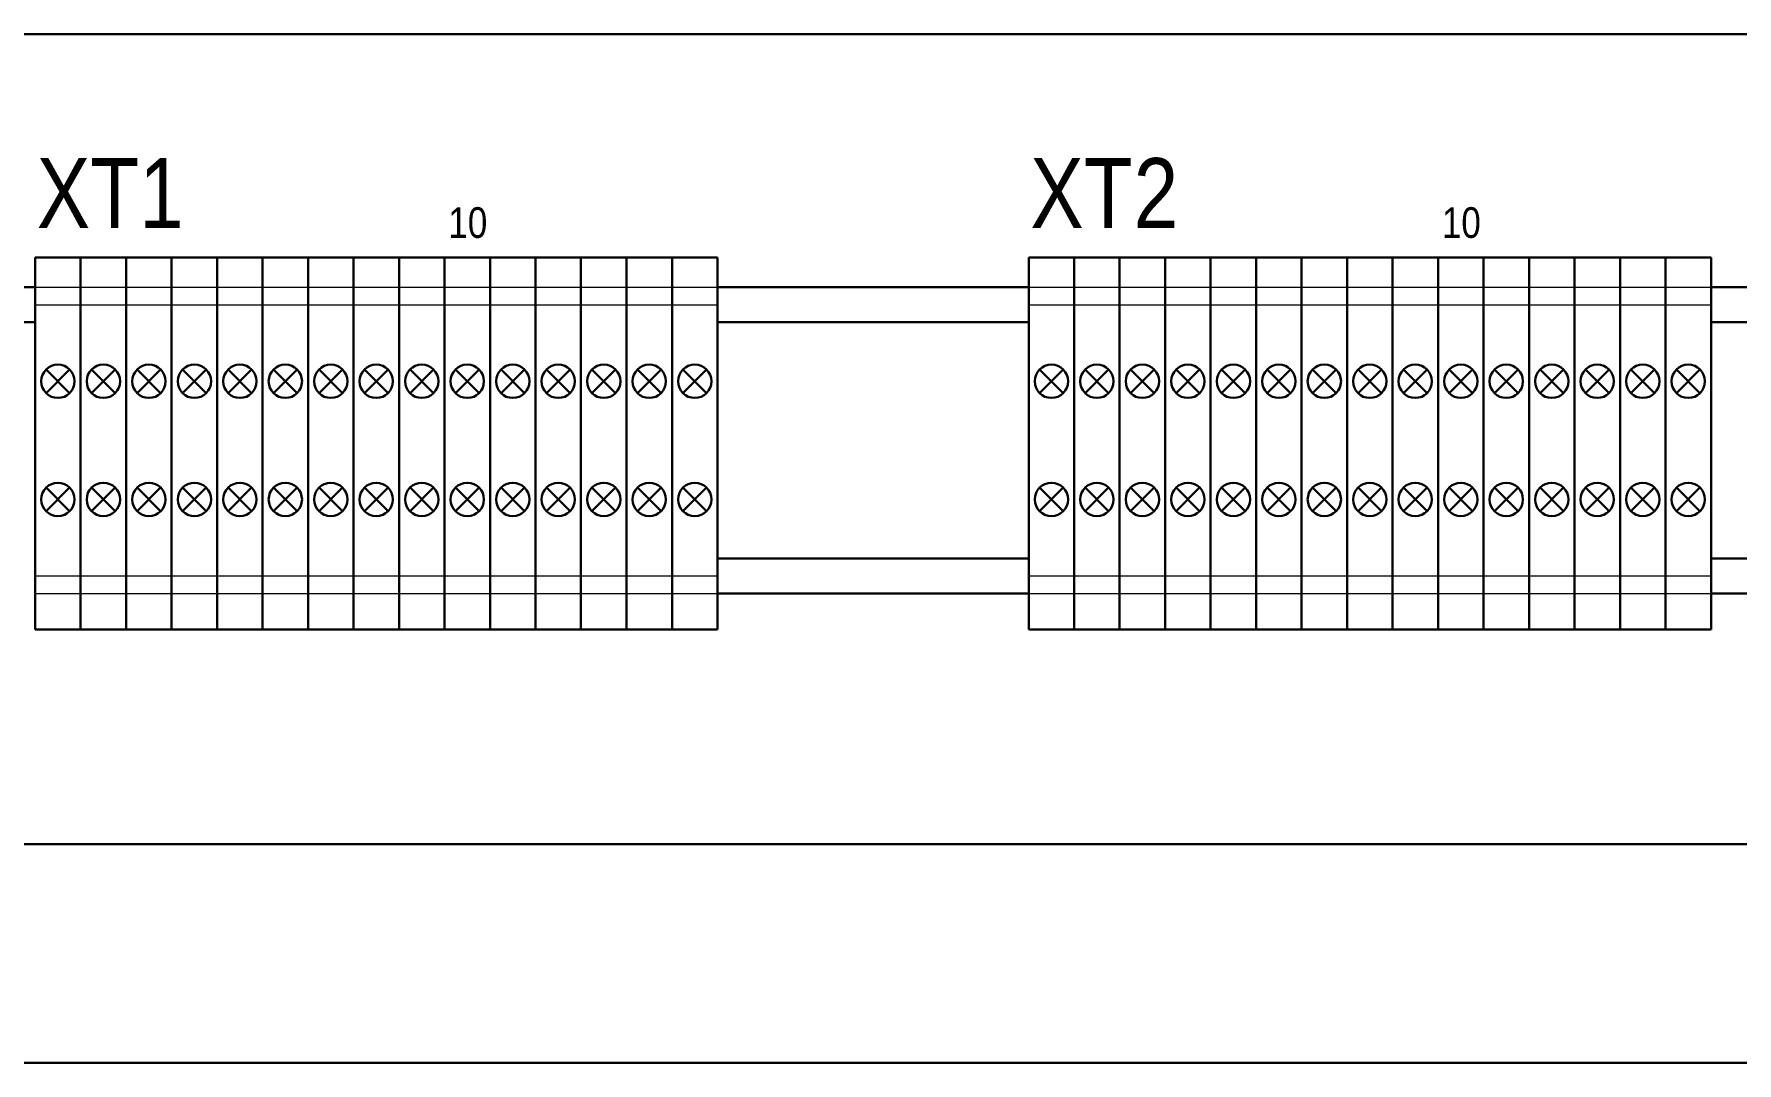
# Model space of a CAD drawing. Header units: millimetres. Extents: x -6000 to 26000, y -6000 to 26000.
# Drawn here: x 86.41 to 113.48, y -3086.58 to -3070.23 of the extents above; entities that cross this region are included whole.
import ezdxf

# ---------------------------------------------------------------- set-up
doc = ezdxf.new("R2010")
doc.units = ezdxf.units.MM
doc.header["$MEASUREMENT"] = 0
doc.layers.add('Чертеж и Рисунок_Ном._пера__1', color=7, linetype='Continuous', lineweight=15)
doc.layers.add('Чертеж и Рисунок_Ном._пера__21', color=7, linetype='Continuous', lineweight=30)
doc.styles.add('СГЕНЕРИР_СТИЛЬ_1', font='ARIALN.TTF')

msp = doc.modelspace()

# ---------------------------------------------------------------- linework, layer by layer
at = {"layer": 'Чертеж и Рисунок_Ном._пера__1', "color": 7, "linetype": 'Continuous', "lineweight": 15}
for p, q in [((86.425, -3074.253), (87.148, -3074.253)), ((87.148, -3074.253), (87.871, -3074.253)), ((87.871, -3074.253), (88.594, -3074.253)), ((88.594, -3074.253), (89.317, -3074.253)), ((89.317, -3074.253), (90.04, -3074.253)), ((90.04, -3074.253), (90.764, -3074.253)), ((90.764, -3074.253), (91.487, -3074.253)), ((91.487, -3074.253), (92.21, -3074.253)), ((92.21, -3074.253), (92.933, -3074.253)), ((92.933, -3074.253), (93.656, -3074.253)), ((93.656, -3074.253), (94.379, -3074.253)), ((94.379, -3074.253), (95.102, -3074.253)), ((95.102, -3074.253), (95.826, -3074.253)), ((95.826, -3074.253), (96.549, -3074.253)), ((96.549, -3074.253), (97.272, -3074.253)), ((102.219, -3074.253), (102.942, -3074.253)), ((102.942, -3074.253), (103.665, -3074.253)), ((103.665, -3074.253), (104.388, -3074.253)), ((104.388, -3074.253), (105.111, -3074.253)), ((105.111, -3074.253), (105.834, -3074.253)), ((105.834, -3074.253), (106.557, -3074.253)), ((106.557, -3074.253), (107.281, -3074.253)), ((107.281, -3074.253), (108.004, -3074.253)), ((108.004, -3074.253), (108.727, -3074.253)), ((108.727, -3074.253), (109.45, -3074.253)), ((109.45, -3074.253), (110.173, -3074.253)), ((110.173, -3074.253), (110.896, -3074.253)), ((110.896, -3074.253), (111.62, -3074.253)), ((111.62, -3074.253), (112.343, -3074.253)), ((112.343, -3074.253), (113.066, -3074.253)), ((86.425, -3074.531), (87.148, -3074.531)), ((87.148, -3074.531), (87.871, -3074.531)), ((87.871, -3074.531), (88.594, -3074.531)), ((88.594, -3074.531), (89.317, -3074.531)), ((89.317, -3074.531), (90.04, -3074.531)), ((90.04, -3074.531), (90.764, -3074.531)), ((90.764, -3074.531), (91.487, -3074.531)), ((91.487, -3074.531), (92.21, -3074.531)), ((92.21, -3074.531), (92.933, -3074.531)), ((92.933, -3074.531), (93.656, -3074.531)), ((93.656, -3074.531), (94.379, -3074.531)), ((94.379, -3074.531), (95.102, -3074.531)), ((95.102, -3074.531), (95.826, -3074.531)), ((95.826, -3074.531), (96.549, -3074.531)), ((96.549, -3074.531), (97.272, -3074.531)), ((102.219, -3074.531), (102.942, -3074.531)), ((102.942, -3074.531), (103.665, -3074.531)), ((103.665, -3074.531), (104.388, -3074.531)), ((104.388, -3074.531), (105.111, -3074.531)), ((105.111, -3074.531), (105.834, -3074.531)), ((105.834, -3074.531), (106.557, -3074.531)), ((106.557, -3074.531), (107.281, -3074.531)), ((107.281, -3074.531), (108.004, -3074.531)), ((108.004, -3074.531), (108.727, -3074.531)), ((108.727, -3074.531), (109.45, -3074.531)), ((109.45, -3074.531), (110.173, -3074.531)), ((110.173, -3074.531), (110.896, -3074.531)), ((110.896, -3074.531), (111.62, -3074.531)), ((111.62, -3074.531), (112.343, -3074.531)), ((112.343, -3074.531), (113.066, -3074.531)), ((86.425, -3078.842), (87.148, -3078.842)), ((87.148, -3078.842), (87.871, -3078.842)), ((87.871, -3078.842), (88.594, -3078.842)), ((88.594, -3078.842), (89.317, -3078.842)), ((89.317, -3078.842), (90.04, -3078.842)), ((90.04, -3078.842), (90.764, -3078.842)), ((90.764, -3078.842), (91.487, -3078.842)), ((91.487, -3078.842), (92.21, -3078.842)), ((92.21, -3078.842), (92.933, -3078.842)), ((92.933, -3078.842), (93.656, -3078.842)), ((93.656, -3078.842), (94.379, -3078.842)), ((94.379, -3078.842), (95.102, -3078.842)), ((95.102, -3078.842), (95.826, -3078.842)), ((95.826, -3078.842), (96.549, -3078.842)), ((96.549, -3078.842), (97.272, -3078.842)), ((102.219, -3078.842), (102.942, -3078.842)), ((102.942, -3078.842), (103.665, -3078.842)), ((103.665, -3078.842), (104.388, -3078.842)), ((104.388, -3078.842), (105.111, -3078.842)), ((105.111, -3078.842), (105.834, -3078.842)), ((105.834, -3078.842), (106.557, -3078.842)), ((106.557, -3078.842), (107.281, -3078.842)), ((107.281, -3078.842), (108.004, -3078.842)), ((108.004, -3078.842), (108.727, -3078.842)), ((108.727, -3078.842), (109.45, -3078.842)), ((109.45, -3078.842), (110.173, -3078.842)), ((110.173, -3078.842), (110.896, -3078.842)), ((110.896, -3078.842), (111.62, -3078.842)), ((111.62, -3078.842), (112.343, -3078.842)), ((112.343, -3078.842), (113.066, -3078.842)), ((86.425, -3079.12), (87.148, -3079.12)), ((87.148, -3079.12), (87.871, -3079.12)), ((87.871, -3079.12), (88.594, -3079.12)), ((88.594, -3079.12), (89.317, -3079.12)), ((89.317, -3079.12), (90.04, -3079.12)), ((90.04, -3079.12), (90.764, -3079.12)), ((90.764, -3079.12), (91.487, -3079.12)), ((91.487, -3079.12), (92.21, -3079.12)), ((92.21, -3079.12), (92.933, -3079.12)), ((92.933, -3079.12), (93.656, -3079.12)), ((93.656, -3079.12), (94.379, -3079.12)), ((94.379, -3079.12), (95.102, -3079.12)), ((95.102, -3079.12), (95.826, -3079.12)), ((95.826, -3079.12), (96.549, -3079.12)), ((96.549, -3079.12), (97.272, -3079.12)), ((102.219, -3079.12), (102.942, -3079.12)), ((102.942, -3079.12), (103.665, -3079.12)), ((103.665, -3079.12), (104.388, -3079.12)), ((104.388, -3079.12), (105.111, -3079.12)), ((105.111, -3079.12), (105.834, -3079.12)), ((105.834, -3079.12), (106.557, -3079.12)), ((106.557, -3079.12), (107.281, -3079.12)), ((107.281, -3079.12), (108.004, -3079.12)), ((108.004, -3079.12), (108.727, -3079.12)), ((108.727, -3079.12), (109.45, -3079.12)), ((109.45, -3079.12), (110.173, -3079.12)), ((110.173, -3079.12), (110.896, -3079.12)), ((110.896, -3079.12), (111.62, -3079.12)), ((111.62, -3079.12), (112.343, -3079.12)), ((112.343, -3079.12), (113.066, -3079.12))]:
    msp.add_line(p, q, dxfattribs=at)
at = {"layer": 'Чертеж и Рисунок_Ном._пера__21', "color": 7, "linetype": 'Continuous', "lineweight": 30}
for p, q in [((155.101, -3070.229), (82.773, -3070.229)), ((86.425, -3079.692), (86.425, -3073.782)), ((86.425, -3073.782), (87.148, -3073.782)), ((87.148, -3073.782), (87.148, -3079.692)), ((87.148, -3079.692), (87.148, -3073.782)), ((87.148, -3073.782), (87.871, -3073.782)), ((87.871, -3073.782), (87.871, -3079.692)), ((87.871, -3079.692), (87.871, -3073.782)), ((87.871, -3073.782), (88.594, -3073.782)), ((88.594, -3073.782), (88.594, -3079.692)), ((88.594, -3079.692), (88.594, -3073.782)), ((88.594, -3073.782), (89.317, -3073.782)), ((89.317, -3073.782), (89.317, -3079.692)), ((89.317, -3079.692), (89.317, -3073.782)), ((89.317, -3073.782), (90.04, -3073.782)), ((90.04, -3073.782), (90.04, -3079.692)), ((90.04, -3079.692), (90.04, -3073.782)), ((90.04, -3073.782), (90.764, -3073.782)), ((90.764, -3073.782), (90.764, -3079.692)), ((90.764, -3079.692), (90.764, -3073.782)), ((90.764, -3073.782), (91.487, -3073.782)), ((91.487, -3073.782), (91.487, -3079.692)), ((91.487, -3079.692), (91.487, -3073.782)), ((91.487, -3073.782), (92.21, -3073.782)), ((92.21, -3073.782), (92.21, -3079.692)), ((92.21, -3079.692), (92.21, -3073.782)), ((92.21, -3073.782), (92.933, -3073.782)), ((92.933, -3073.782), (92.933, -3079.692)), ((92.933, -3079.692), (92.933, -3073.782)), ((92.933, -3073.782), (93.656, -3073.782)), ((93.656, -3073.782), (93.656, -3079.692)), ((93.656, -3079.692), (93.656, -3073.782)), ((93.656, -3073.782), (94.379, -3073.782)), ((94.379, -3073.782), (94.379, -3079.692)), ((94.379, -3079.692), (94.379, -3073.782)), ((94.379, -3073.782), (95.102, -3073.782)), ((95.102, -3073.782), (95.102, -3079.692)), ((95.102, -3079.692), (95.102, -3073.782)), ((95.102, -3073.782), (95.826, -3073.782)), ((95.826, -3073.782), (95.826, -3079.692)), ((95.826, -3079.692), (95.826, -3073.782)), ((95.826, -3073.782), (96.549, -3073.782)), ((96.549, -3073.782), (96.549, -3079.692)), ((96.549, -3079.692), (96.549, -3073.782)), ((96.549, -3073.782), (97.272, -3073.782)), ((97.272, -3073.782), (97.272, -3079.692)), ((102.219, -3079.692), (102.219, -3073.782)), ((102.219, -3073.782), (102.942, -3073.782)), ((102.942, -3073.782), (102.942, -3079.692)), ((102.942, -3079.692), (102.942, -3073.782)), ((102.942, -3073.782), (103.665, -3073.782)), ((103.665, -3073.782), (103.665, -3079.692)), ((103.665, -3079.692), (103.665, -3073.782)), ((103.665, -3073.782), (104.388, -3073.782)), ((104.388, -3073.782), (104.388, -3079.692)), ((104.388, -3079.692), (104.388, -3073.782)), ((104.388, -3073.782), (105.111, -3073.782)), ((105.111, -3073.782), (105.111, -3079.692)), ((105.111, -3079.692), (105.111, -3073.782)), ((105.111, -3073.782), (105.834, -3073.782)), ((105.834, -3073.782), (105.834, -3079.692)), ((105.834, -3079.692), (105.834, -3073.782)), ((105.834, -3073.782), (106.557, -3073.782)), ((106.557, -3073.782), (106.557, -3079.692)), ((106.557, -3079.692), (106.557, -3073.782)), ((106.557, -3073.782), (107.281, -3073.782)), ((107.281, -3073.782), (107.281, -3079.692)), ((107.281, -3079.692), (107.281, -3073.782)), ((107.281, -3073.782), (108.004, -3073.782)), ((108.004, -3073.782), (108.004, -3079.692)), ((108.004, -3079.692), (108.004, -3073.782)), ((108.004, -3073.782), (108.727, -3073.782)), ((108.727, -3073.782), (108.727, -3079.692)), ((108.727, -3079.692), (108.727, -3073.782)), ((108.727, -3073.782), (109.45, -3073.782)), ((109.45, -3073.782), (109.45, -3079.692)), ((109.45, -3079.692), (109.45, -3073.782)), ((109.45, -3073.782), (110.173, -3073.782)), ((110.173, -3073.782), (110.173, -3079.692)), ((110.173, -3079.692), (110.173, -3073.782)), ((110.173, -3073.782), (110.896, -3073.782)), ((110.896, -3073.782), (110.896, -3079.692)), ((110.896, -3079.692), (110.896, -3073.782)), ((110.896, -3073.782), (111.62, -3073.782)), ((111.62, -3073.782), (111.62, -3079.692)), ((111.62, -3079.692), (111.62, -3073.782)), ((111.62, -3073.782), (112.343, -3073.782)), ((112.343, -3073.782), (112.343, -3079.692)), ((112.343, -3079.692), (112.343, -3073.782)), ((112.343, -3073.782), (113.066, -3073.782)), ((113.066, -3073.782), (113.066, -3079.692)), ((84.617, -3074.253), (86.425, -3074.253)), ((97.272, -3074.253), (102.219, -3074.253)), ((113.066, -3074.253), (116.313, -3074.253)), ((84.617, -3074.809), (86.425, -3074.809)), ((97.272, -3074.809), (102.219, -3074.809)), ((113.066, -3074.809), (116.313, -3074.809)), ((86.973, -3075.561), (86.599, -3075.935)), ((86.599, -3075.561), (86.973, -3075.935)), ((87.697, -3075.561), (87.322, -3075.935)), ((87.322, -3075.561), (87.697, -3075.935)), ((88.42, -3075.561), (88.045, -3075.935)), ((88.045, -3075.561), (88.42, -3075.935)), ((89.143, -3075.561), (88.769, -3075.935)), ((88.769, -3075.561), (89.143, -3075.935)), ((89.866, -3075.561), (89.492, -3075.935)), ((89.492, -3075.561), (89.866, -3075.935)), ((90.589, -3075.561), (90.215, -3075.935)), ((90.215, -3075.561), (90.589, -3075.935)), ((91.312, -3075.561), (90.938, -3075.935)), ((90.938, -3075.561), (91.312, -3075.935)), ((92.035, -3075.561), (91.661, -3075.935)), ((91.661, -3075.561), (92.035, -3075.935)), ((92.759, -3075.561), (92.384, -3075.935)), ((92.384, -3075.561), (92.759, -3075.935)), ((93.482, -3075.561), (93.107, -3075.935)), ((93.107, -3075.561), (93.482, -3075.935)), ((94.205, -3075.561), (93.831, -3075.935)), ((93.831, -3075.561), (94.205, -3075.935)), ((94.928, -3075.561), (94.554, -3075.935)), ((94.554, -3075.561), (94.928, -3075.935)), ((95.651, -3075.561), (95.277, -3075.935)), ((95.277, -3075.561), (95.651, -3075.935)), ((96.374, -3075.561), (96, -3075.935)), ((96, -3075.561), (96.374, -3075.935)), ((97.097, -3075.561), (96.723, -3075.935)), ((96.723, -3075.561), (97.097, -3075.935)), ((102.767, -3075.561), (102.393, -3075.935)), ((102.393, -3075.561), (102.767, -3075.935)), ((103.49, -3075.561), (103.116, -3075.935)), ((103.116, -3075.561), (103.49, -3075.935)), ((104.214, -3075.561), (103.839, -3075.935)), ((103.839, -3075.561), (104.214, -3075.935)), ((104.937, -3075.561), (104.562, -3075.935)), ((104.562, -3075.561), (104.937, -3075.935)), ((105.66, -3075.561), (105.286, -3075.935)), ((105.286, -3075.561), (105.66, -3075.935)), ((106.383, -3075.561), (106.009, -3075.935)), ((106.009, -3075.561), (106.383, -3075.935)), ((107.106, -3075.561), (106.732, -3075.935)), ((106.732, -3075.561), (107.106, -3075.935)), ((107.829, -3075.561), (107.455, -3075.935)), ((107.455, -3075.561), (107.829, -3075.935)), ((108.553, -3075.561), (108.178, -3075.935)), ((108.178, -3075.561), (108.553, -3075.935)), ((109.276, -3075.561), (108.901, -3075.935)), ((108.901, -3075.561), (109.276, -3075.935)), ((109.999, -3075.561), (109.624, -3075.935)), ((109.624, -3075.561), (109.999, -3075.935)), ((110.722, -3075.561), (110.348, -3075.935)), ((110.348, -3075.561), (110.722, -3075.935)), ((111.445, -3075.561), (111.071, -3075.935)), ((111.071, -3075.561), (111.445, -3075.935)), ((112.168, -3075.561), (111.794, -3075.935)), ((111.794, -3075.561), (112.168, -3075.935)), ((112.891, -3075.561), (112.517, -3075.935)), ((112.517, -3075.561), (112.891, -3075.935)), ((86.973, -3077.438), (86.599, -3077.812)), ((86.599, -3077.438), (86.973, -3077.812)), ((87.697, -3077.438), (87.322, -3077.812)), ((87.322, -3077.438), (87.697, -3077.812)), ((88.42, -3077.438), (88.045, -3077.812)), ((88.045, -3077.438), (88.42, -3077.812)), ((89.143, -3077.438), (88.769, -3077.812)), ((88.769, -3077.438), (89.143, -3077.812)), ((89.866, -3077.438), (89.492, -3077.812)), ((89.492, -3077.438), (89.866, -3077.812)), ((90.589, -3077.438), (90.215, -3077.812)), ((90.215, -3077.438), (90.589, -3077.812)), ((91.312, -3077.438), (90.938, -3077.812)), ((90.938, -3077.438), (91.312, -3077.812)), ((92.035, -3077.438), (91.661, -3077.812)), ((91.661, -3077.438), (92.035, -3077.812)), ((92.759, -3077.438), (92.384, -3077.812)), ((92.384, -3077.438), (92.759, -3077.812)), ((93.482, -3077.438), (93.107, -3077.812)), ((93.107, -3077.438), (93.482, -3077.812)), ((94.205, -3077.438), (93.831, -3077.812)), ((93.831, -3077.438), (94.205, -3077.812)), ((94.928, -3077.438), (94.554, -3077.812)), ((94.554, -3077.438), (94.928, -3077.812)), ((95.651, -3077.438), (95.277, -3077.812)), ((95.277, -3077.438), (95.651, -3077.812)), ((96.374, -3077.438), (96, -3077.812)), ((96, -3077.438), (96.374, -3077.812)), ((97.097, -3077.438), (96.723, -3077.812)), ((96.723, -3077.438), (97.097, -3077.812)), ((102.767, -3077.438), (102.393, -3077.812)), ((102.393, -3077.438), (102.767, -3077.812)), ((103.49, -3077.438), (103.116, -3077.812)), ((103.116, -3077.438), (103.49, -3077.812)), ((104.214, -3077.438), (103.839, -3077.812)), ((103.839, -3077.438), (104.214, -3077.812)), ((104.937, -3077.438), (104.562, -3077.812)), ((104.562, -3077.438), (104.937, -3077.812)), ((105.66, -3077.438), (105.286, -3077.812)), ((105.286, -3077.438), (105.66, -3077.812)), ((106.383, -3077.438), (106.009, -3077.812)), ((106.009, -3077.438), (106.383, -3077.812)), ((107.106, -3077.438), (106.732, -3077.812)), ((106.732, -3077.438), (107.106, -3077.812)), ((107.829, -3077.438), (107.455, -3077.812)), ((107.455, -3077.438), (107.829, -3077.812)), ((108.553, -3077.438), (108.178, -3077.812)), ((108.178, -3077.438), (108.553, -3077.812)), ((109.276, -3077.438), (108.901, -3077.812)), ((108.901, -3077.438), (109.276, -3077.812)), ((109.999, -3077.438), (109.624, -3077.812)), ((109.624, -3077.438), (109.999, -3077.812)), ((110.722, -3077.438), (110.348, -3077.812)), ((110.348, -3077.438), (110.722, -3077.812)), ((111.445, -3077.438), (111.071, -3077.812)), ((111.071, -3077.438), (111.445, -3077.812)), ((112.168, -3077.438), (111.794, -3077.812)), ((111.794, -3077.438), (112.168, -3077.812)), ((112.891, -3077.438), (112.517, -3077.812)), ((112.517, -3077.438), (112.891, -3077.812)), ((97.272, -3078.564), (102.219, -3078.564)), ((113.066, -3078.564), (116.313, -3078.564)), ((97.272, -3079.12), (102.219, -3079.12)), ((113.066, -3079.12), (116.313, -3079.12)), ((87.148, -3079.692), (86.425, -3079.692)), ((87.871, -3079.692), (87.148, -3079.692)), ((88.594, -3079.692), (87.871, -3079.692)), ((89.317, -3079.692), (88.594, -3079.692)), ((90.04, -3079.692), (89.317, -3079.692)), ((90.764, -3079.692), (90.04, -3079.692)), ((91.487, -3079.692), (90.764, -3079.692)), ((92.21, -3079.692), (91.487, -3079.692)), ((92.933, -3079.692), (92.21, -3079.692)), ((93.656, -3079.692), (92.933, -3079.692)), ((94.379, -3079.692), (93.656, -3079.692)), ((95.102, -3079.692), (94.379, -3079.692)), ((95.826, -3079.692), (95.102, -3079.692)), ((96.549, -3079.692), (95.826, -3079.692)), ((97.272, -3079.692), (96.549, -3079.692)), ((102.942, -3079.692), (102.219, -3079.692)), ((103.665, -3079.692), (102.942, -3079.692)), ((104.388, -3079.692), (103.665, -3079.692)), ((105.111, -3079.692), (104.388, -3079.692)), ((105.834, -3079.692), (105.111, -3079.692)), ((106.557, -3079.692), (105.834, -3079.692)), ((107.281, -3079.692), (106.557, -3079.692)), ((108.004, -3079.692), (107.281, -3079.692)), ((108.727, -3079.692), (108.004, -3079.692)), ((109.45, -3079.692), (108.727, -3079.692)), ((110.173, -3079.692), (109.45, -3079.692)), ((110.896, -3079.692), (110.173, -3079.692)), ((111.62, -3079.692), (110.896, -3079.692)), ((112.343, -3079.692), (111.62, -3079.692)), ((113.066, -3079.692), (112.343, -3079.692)), ((82.773, -3083.105), (155.101, -3083.105)), ((155.101, -3086.582), (82.773, -3086.582))]:
    msp.add_line(p, q, dxfattribs=at)
for centre in [(86.786, -3075.748), (87.509, -3075.748), (88.233, -3075.748), (88.956, -3075.748), (89.679, -3075.748), (90.402, -3075.748), (91.125, -3075.748), (91.848, -3075.748), (92.571, -3075.748), (93.295, -3075.748), (94.018, -3075.748), (94.741, -3075.748), (95.464, -3075.748), (96.187, -3075.748), (96.91, -3075.748), (102.58, -3075.748), (103.303, -3075.748), (104.026, -3075.748), (104.75, -3075.748), (105.473, -3075.748), (106.196, -3075.748), (106.919, -3075.748), (107.642, -3075.748), (108.365, -3075.748), (109.089, -3075.748), (109.812, -3075.748), (110.535, -3075.748), (111.258, -3075.748), (111.981, -3075.748), (112.704, -3075.748), (86.786, -3077.625), (87.509, -3077.625), (88.233, -3077.625), (88.956, -3077.625), (89.679, -3077.625), (90.402, -3077.625), (91.125, -3077.625), (91.848, -3077.625), (92.571, -3077.625), (93.295, -3077.625), (94.018, -3077.625), (94.741, -3077.625), (95.464, -3077.625), (96.187, -3077.625), (96.91, -3077.625), (102.58, -3077.625), (103.303, -3077.625), (104.026, -3077.625), (104.75, -3077.625), (105.473, -3077.625), (106.196, -3077.625), (106.919, -3077.625), (107.642, -3077.625), (108.365, -3077.625), (109.089, -3077.625), (109.812, -3077.625), (110.535, -3077.625), (111.258, -3077.625), (111.981, -3077.625), (112.704, -3077.625)]:
    msp.add_circle(centre, 0.265, dxfattribs=at)

# ---------------------------------------------------------------- texts
at = {"layer": 'Чертеж и Рисунок_Ном._пера__1', "color": 7, "linetype": 'Continuous', "lineweight": 15, "attachment_point": 7, "style": 'СГЕНЕРИР_СТИЛЬ_1'}
for s, insert, char_height in [('\\A1;{\\pql;\\fArial Narrow|b0|i0|c204|p34;XT1}', (86.45, -3073.313), 1.11253), ('\\A1;{\\pql;\\fArial Narrow|b0|i0|c204|p34;XT}', (102.244, -3073.313), 1.11253), ('\\A1;{\\pql;\\fArial Narrow|b0|i0|c204|p34;2}', (103.888, -3073.313), 1.11253), ('\\A1;{\\pql;\\fArial Narrow|b0|i0|c204|p34;10}', (92.993, -3073.475), 0.48673), ('\\A1;{\\pql;\\fArial Narrow|b0|i0|c204|p34;10}', (108.787, -3073.475), 0.48673)]:
    msp.add_mtext(s, dxfattribs=dict(at, insert=insert, char_height=char_height))

doc.saveas('drawing.dxf')
